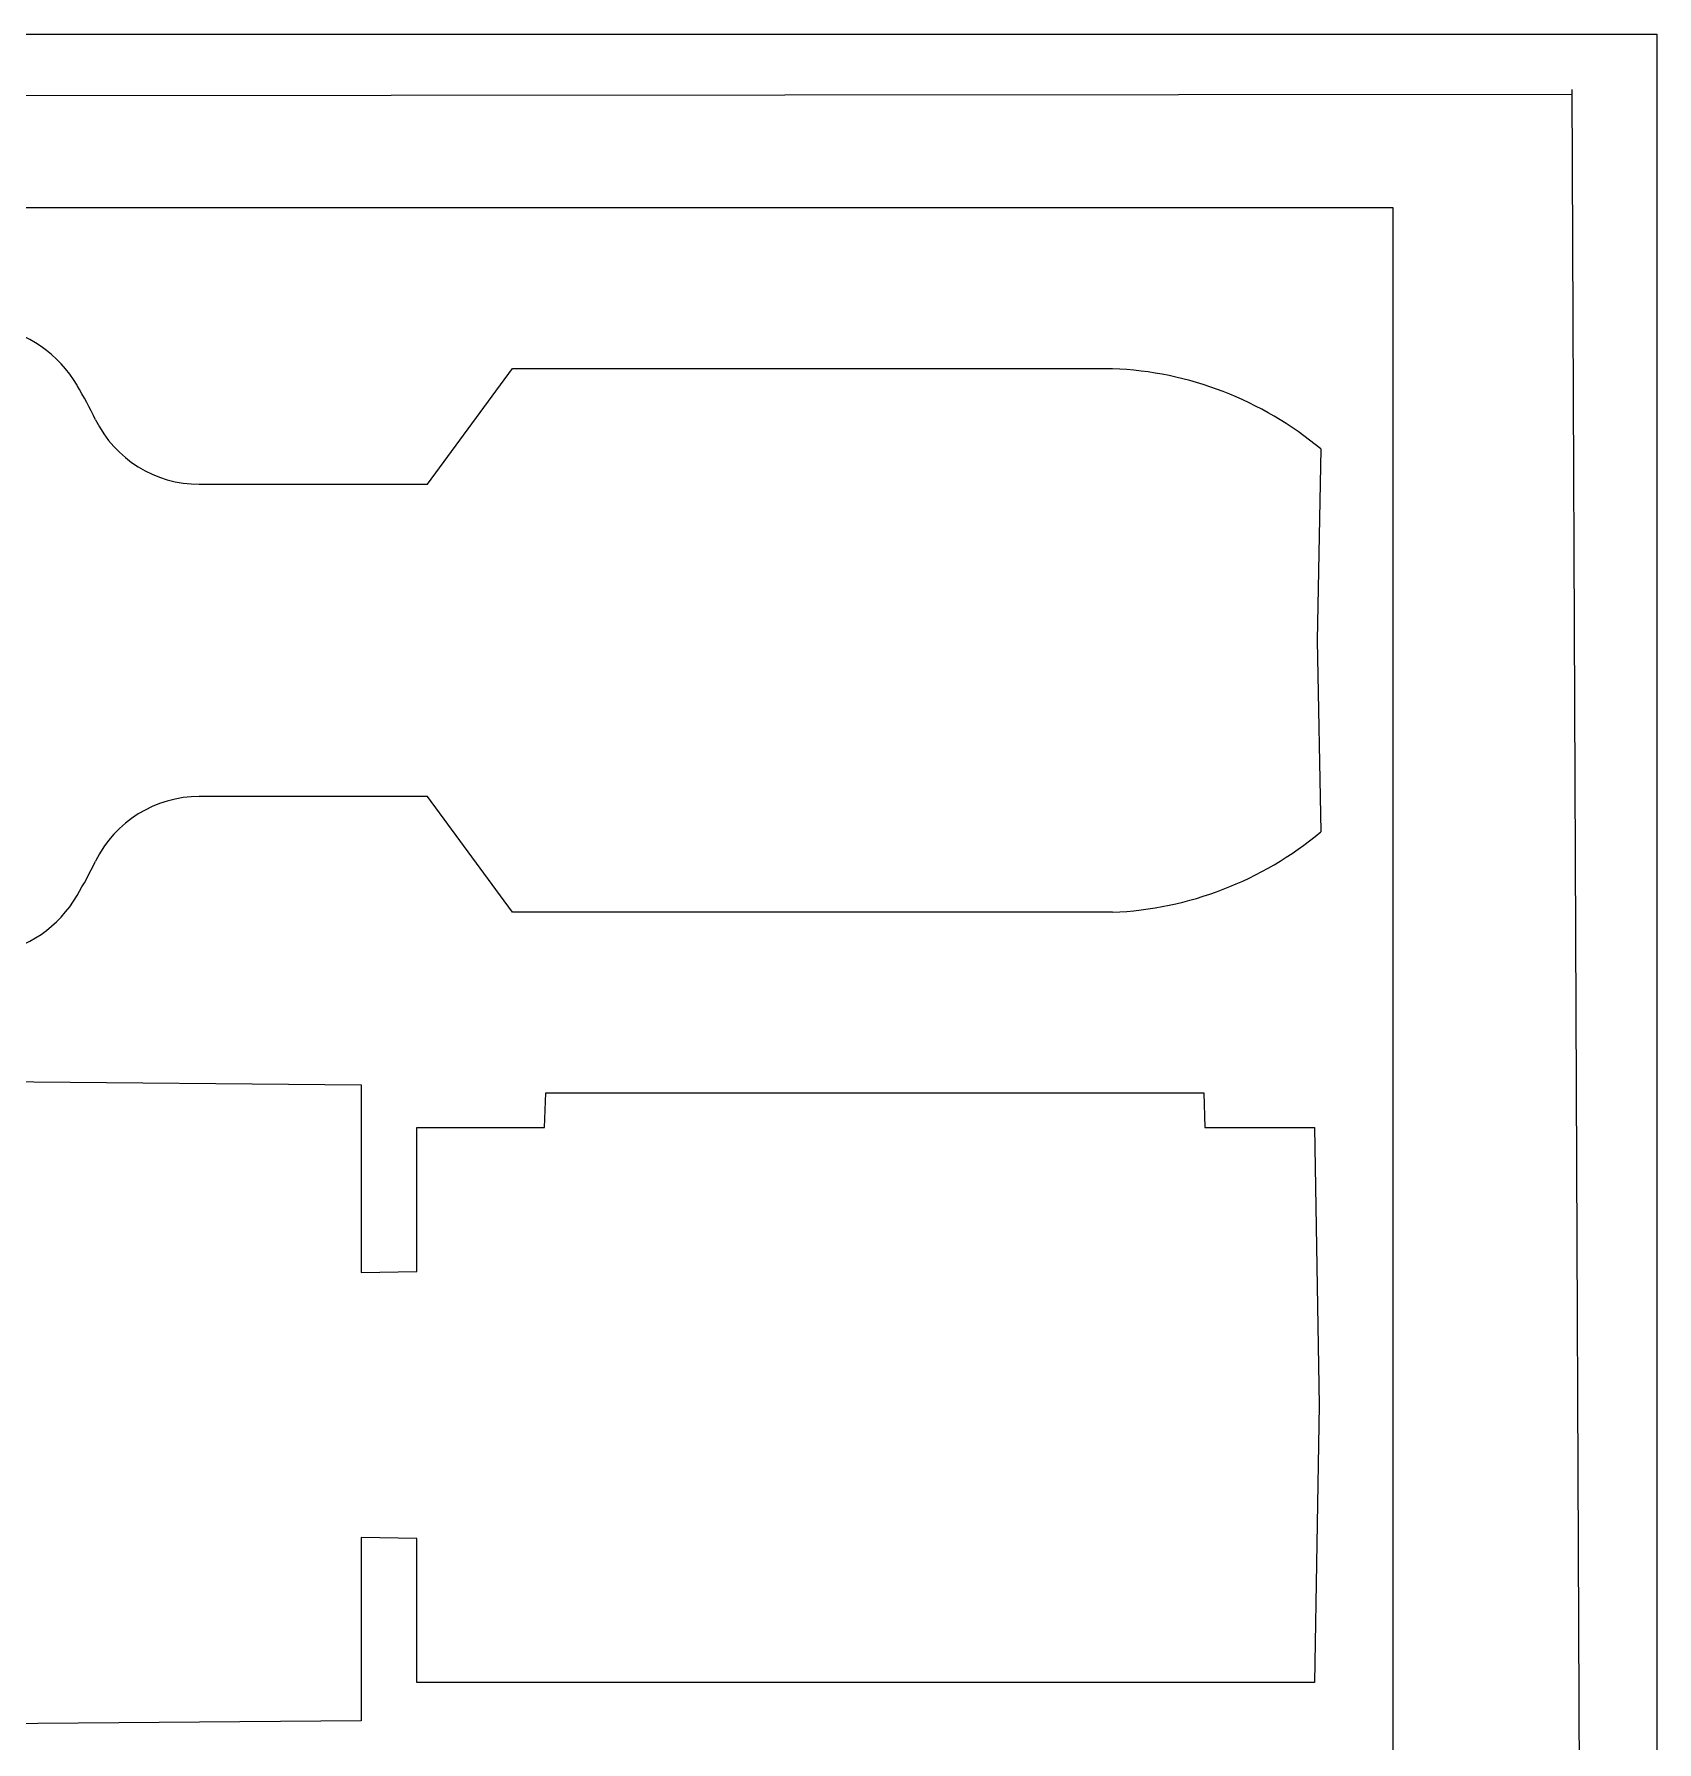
# Model space of a CAD drawing. Extents: x -168 to 1500, y -200 to 419.
# Drawn here: x 1359.2 to 1499.5, y 271.2 to 418.9 of the extents above; entities that cross this region are included whole.
import ezdxf

# ---------------------------------------------------------------- set-up
doc = ezdxf.new("R2010")
doc.units = 0
doc.layers.get('0').update_dxf_attribs({"linetype": 'CONTINUOUS'})

msp = doc.modelspace()

# ---------------------------------------------------------------- linework, layer by layer
at = {"color": 3, "linetype": 'CONTINUOUS'}
for p, q in [((1217.54, 418.89), (1499.54, 418.89)), ((1499.54, 418.89), (1499.54, 4.1)), ((1240.38, 403.89), (1476.71, 403.89)), ((1476.71, 403.89), (1476.71, 141.1)), ((1393.22, 379.97), (1400.56, 389.97)), ((1400.56, 389.97), (1452.47, 389.97)), ((1470.47, 383.03), (1470.18, 366.47)), ((1373.49, 379.97), (1393.22, 379.97)), ((1470.18, 366.47), (1470.47, 349.91)), ((1393.22, 352.97), (1373.49, 352.97)), ((1400.56, 342.97), (1393.22, 352.97)), ((1452.47, 342.97), (1400.56, 342.97)), ((1341.99, 328.44), (1387.5, 328.04)), ((1387.5, 328.04), (1387.5, 311.81)), ((1403.35, 324.35), (1403.45, 327.35)), ((1403.45, 327.35), (1460.35, 327.35)), ((1460.35, 327.35), (1460.45, 324.35)), ((1392.3, 311.9), (1392.3, 324.35)), ((1392.3, 324.35), (1403.35, 324.35)), ((1460.45, 324.35), (1469.93, 324.35)), ((1469.93, 324.35), (1470.35, 300.35)), ((1387.5, 311.81), (1392.3, 311.9)), ((1470.35, 300.35), (1469.93, 276.35)), ((1392.3, 288.8), (1387.5, 288.88)), ((1387.5, 288.88), (1387.5, 273.05)), ((1392.3, 276.35), (1392.3, 288.8)), ((1469.93, 276.35), (1392.3, 276.35)), ((1387.5, 273.05), (1302.3, 272.3))]:
    msp.add_line(p, q, dxfattribs=at)
at = {"color": 1, "linetype": 'CONTINUOUS'}
for p, q in [((1220.69, 413.5), (1492.22, 413.7)), ((1492.18, 414.12), (1493.9, 15.73))]:
    msp.add_line(p, q, dxfattribs=at)
at = {"color": 3, "linetype": 'CONTINUOUS'}
for centre, radius, start, end in [((1353.85, 383.24), 10.5, 30.228, 80.7067), ((1451.25, 359.99), 30, 50.1572, 87.6684), ((1321.45, 364.36), 48, 26.2022, 30.228), ((1373.49, 389.97), 10, -153.7978, -90), ((1373.49, 342.97), 10, 90, 153.7978), ((1451.25, 372.94), 30, -87.6684, -50.1572), ((1321.45, 368.58), 48, -30.228, -26.2022), ((1353.85, 349.7), 10.5, -80.7067, -30.228)]:
    msp.add_arc(centre, radius, start, end, dxfattribs=at)

doc.saveas('drawing.dxf')
